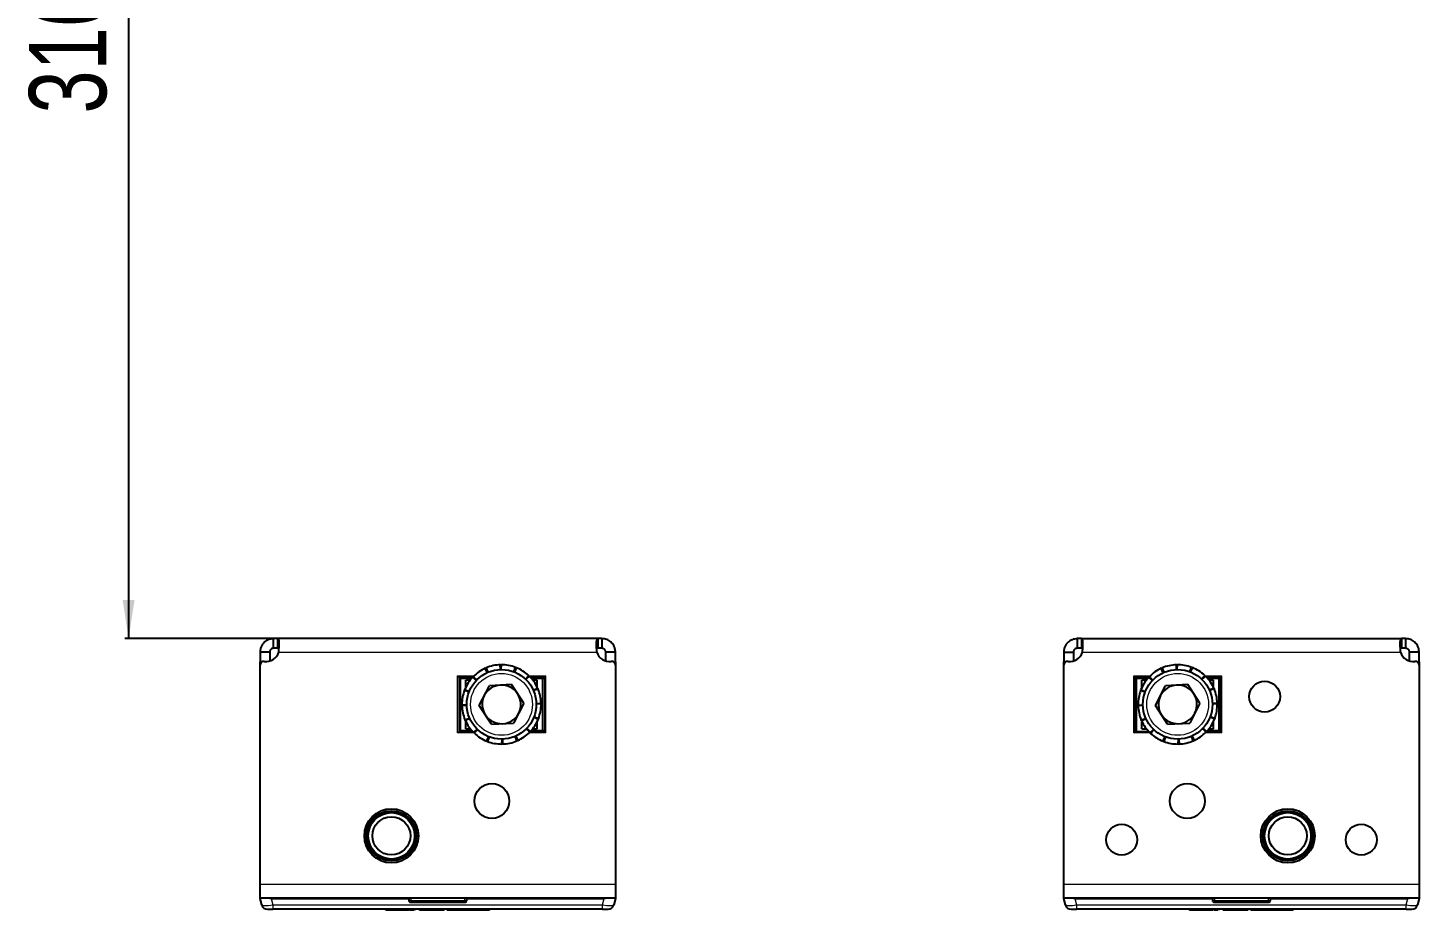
# Model space of a CAD drawing. Header units: millimetres. Extents: x 0 to 1297, y -257 to 587.
# Drawn here: x 3.3 to 363.4, y -256.9 to -28.7 of the extents above; entities that cross this region are included whole.
import ezdxf

# ---------------------------------------------------------------- set-up
doc = ezdxf.new("R2010")
doc.units = ezdxf.units.MM
doc.layers.add('FORMAT', color=7, linetype='Continuous')
doc.styles.add('SLDTEXTSTYLE0', font='TXT', dxfattribs={"width": 0.75})
doc.dimstyles.new('SLDDIMSTYLE0', dxfattribs={"dimtxt": 20, "dimasz": 10, "dimexe": 0, "dimexo": 0.0625, "dimgap": 5, "dimtad": 2, "dimdec": 1, "dimrnd": 1e-09, "dimzin": 12, "dimdsep": 46, "dimtxsty": 'SLDTEXTSTYLE0', "dimsah": 1, "dimcen": 0.09, "dimadec": 0, "dimazin": 3, "dimtfac": 1, "dimtofl": 0, "dimtmove": 0, "dimatfit": 3, "dimfxl": 0, "dimfrac": 2, "dimtolj": 1, "dimtzin": 12, "dimarcsym": 0})

# ---------------------------------------------------------------- blocks, each defined once
blk = doc.blocks.new('_D_6')
at = {"layer": 'FORMAT'}
for p, q in [((67.96, 129.29), (28.38, 129.29)), ((29.38, 129.29), (29.38, -186.71)), ((67.96, -186.71), (28.38, -186.71))]:
    blk.add_line(p, q, dxfattribs=at)
for points in [[(29.38, 129.29), (27.84, 119.29), (30.92, 119.29)], [(29.38, -186.71), (30.92, -176.71), (27.84, -176.71)]]:
    blk.add_solid(points, dxfattribs=at)
at = {"layer": 'FORMAT', "insert": (3.6, -50.88), "char_height": 20, "attachment_point": 1, "rotation": 90, "style": 'SLDTEXTSTYLE0'}
blk.add_mtext('316', dxfattribs=at)

msp = doc.modelspace()

# ---------------------------------------------------------------- linework, layer by layer
at = {"color": 7, "linetype": 'Continuous', "lineweight": 25}
for p, q in [((66.89, -189.21), (66.89, -186.71)), ((67.97, -186.71), (66.89, -186.71)), ((150.8, -186.71), (67.97, -186.71)), ((67.97, -189.21), (67.97, -186.71)), ((150.8, -186.71), (150.8, -189.21)), ((151.89, -186.71), (150.8, -186.71)), ((151.89, -186.71), (151.89, -189.21)), ((274.89, -186.71), (274.89, -189.21)), ((275.97, -186.71), (274.89, -186.71)), ((275.97, -186.71), (358.8, -186.71)), ((275.97, -186.71), (275.97, -189.21)), ((358.8, -186.71), (358.8, -189.21)), ((359.89, -186.71), (358.8, -186.71)), ((359.89, -186.71), (359.89, -189.21)), ((65.89, -190.21), (63.39, -190.21)), ((63.39, -190.21), (63.39, -192.72)), ((65.89, -190.21), (65.89, -192.5)), ((67.97, -189.21), (66.89, -189.21)), ((151.89, -189.21), (150.8, -189.21)), ((155.39, -190.21), (152.89, -190.21)), ((152.89, -192.5), (152.89, -190.21)), ((155.39, -192.72), (155.39, -190.21)), ((271.39, -190.21), (273.89, -190.21)), ((271.39, -190.21), (271.39, -192.72)), ((273.89, -190.21), (273.89, -192.5)), ((275.97, -189.21), (274.89, -189.21)), ((359.89, -189.21), (358.8, -189.21)), ((363.39, -190.21), (360.89, -190.21)), ((360.89, -192.5), (360.89, -190.21)), ((363.39, -192.72), (363.39, -190.21)), ((63.39, -193.61), (63.39, -192.72)), ((63.39, -250.21), (63.39, -193.61)), ((122.2, -195.5), (121.69, -194.36)), ((121.92, -194.26), (122.31, -195.45)), ((125.62, -194.72), (125.58, -193.47)), ((125.83, -193.46), (125.75, -194.71)), ((129.08, -195.3), (129.53, -194.13)), ((129.76, -194.22), (129.2, -195.35)), ((155.39, -192.72), (155.39, -193.61)), ((155.39, -193.61), (155.39, -250.21)), ((271.39, -193.61), (271.39, -192.72)), ((271.39, -250.21), (271.39, -193.61)), ((297.16, -195.52), (296.64, -194.38)), ((296.87, -194.28), (297.28, -195.47)), ((300.58, -194.72), (300.54, -193.47)), ((300.79, -193.46), (300.71, -194.71)), ((304.05, -195.29), (304.48, -194.12)), ((304.72, -194.21), (304.16, -195.33)), ((363.39, -192.72), (363.39, -193.61)), ((363.39, -193.61), (363.39, -250.21)), ((114.89, -196.71), (114.54, -196.36)), ((118.4, -196.71), (114.89, -196.71)), ((114.89, -196.71), (114.89, -210.71)), ((115.24, -197.06), (114.89, -196.71)), ((116.64, -199.3), (116.64, -197.41)), ((117.8, -197.41), (116.64, -197.41)), ((119.34, -197.54), (118.43, -196.68)), ((118.54, -196.71), (118.46, -196.71)), ((118.6, -196.5), (119.42, -197.45)), ((118.89, -196.96), (118.89, -197.11)), ((119.47, -197.4), (118.89, -197.07)), ((119.46, -197.41), (119.2, -197.41)), ((132.06, -197.16), (132.92, -196.26)), ((133.1, -196.43), (132.15, -197.25)), ((133.37, -196.71), (136.89, -196.71)), ((135.14, -197.41), (133.97, -197.41)), ((135.14, -199.3), (135.14, -197.41)), ((136.89, -196.71), (136.54, -197.06)), ((137.24, -196.36), (136.89, -196.71)), ((136.89, -196.71), (136.89, -210.71)), ((289.54, -196.36), (289.89, -196.71)), ((289.89, -210.71), (289.89, -196.71)), ((289.89, -196.71), (293.4, -196.71)), ((289.89, -196.71), (290.24, -197.06)), ((291.64, -199.3), (291.64, -197.41)), ((292.8, -197.41), (291.64, -197.41)), ((294.31, -197.57), (293.4, -196.72)), ((293.57, -196.54), (294.4, -197.48)), ((293.89, -196.96), (293.89, -197.17)), ((294.46, -197.41), (294.14, -197.41)), ((307.03, -197.14), (307.88, -196.22)), ((308.06, -196.4), (307.12, -197.22)), ((311.89, -196.71), (308.37, -196.71)), ((310.14, -197.41), (308.97, -197.41)), ((310.14, -199.3), (310.14, -197.41)), ((311.54, -197.06), (311.89, -196.71)), ((311.89, -196.71), (312.24, -196.36)), ((311.89, -210.71), (311.89, -196.71)), ((117.47, -200.52), (116.3, -200.07)), ((116.4, -199.84), (117.52, -200.4)), ((120.12, -204.02), (122.74, -198.87)), ((128.51, -198.57), (122.74, -198.87)), ((131.65, -203.41), (128.51, -198.57)), ((134.1, -200.03), (135.24, -199.51)), ((135.34, -199.74), (134.15, -200.14)), ((292.46, -200.55), (291.29, -200.12)), ((291.38, -199.88), (292.5, -200.44)), ((295.12, -204.03), (297.73, -198.88)), ((303.49, -198.56), (297.73, -198.88)), ((306.65, -203.4), (303.49, -198.56)), ((309.08, -199.99), (310.22, -199.47)), ((310.32, -199.7), (309.13, -200.1)), ((115.64, -203.77), (116.89, -203.85)), ((116.89, -203.98), (115.64, -204.01)), ((123.27, -208.86), (120.12, -204.02)), ((131.65, -203.41), (129.03, -208.55)), ((134.88, -203.45), (136.13, -203.41)), ((136.14, -203.66), (134.88, -203.57)), ((290.64, -203.81), (291.89, -203.89)), ((291.89, -204.02), (290.64, -204.06)), ((298.28, -208.86), (295.12, -204.03)), ((306.65, -203.4), (304.04, -208.55)), ((309.88, -203.41), (311.13, -203.36)), ((311.14, -203.61), (309.88, -203.53)), ((116.44, -207.68), (117.63, -207.29)), ((117.68, -207.4), (116.54, -207.91)), ((116.64, -210.01), (116.64, -208.13)), ((123.27, -208.86), (129.03, -208.55)), ((135.38, -207.59), (134.25, -207.03)), ((134.3, -206.91), (135.47, -207.36)), ((135.14, -210.01), (135.14, -208.13)), ((291.45, -207.73), (292.64, -207.32)), ((292.69, -207.44), (291.56, -207.96)), ((291.64, -210.01), (291.64, -208.13)), ((298.28, -208.86), (304.04, -208.55)), ((310.39, -207.54), (309.27, -206.99)), ((309.31, -206.87), (310.48, -207.31)), ((310.14, -210.01), (310.14, -208.13)), ((114.89, -210.71), (114.54, -211.06)), ((115.24, -210.36), (114.89, -210.71)), ((114.89, -210.71), (118.4, -210.71)), ((116.64, -210.01), (117.8, -210.01)), ((118.67, -211), (119.62, -210.17)), ((119.71, -210.26), (118.85, -211.17)), ((122.01, -213.2), (122.57, -212.08)), ((122.69, -212.13), (122.24, -213.29)), ((129.86, -213.16), (129.46, -211.97)), ((129.57, -211.92), (130.09, -213.06)), ((132.3, -210.02), (132.89, -210.36)), ((132.31, -210.01), (132.57, -210.01)), ((133.17, -210.92), (132.35, -209.98)), ((132.43, -209.89), (133.34, -210.74)), ((132.89, -210.46), (132.89, -210.31)), ((133.31, -210.71), (133.24, -210.71)), ((136.89, -210.71), (133.37, -210.71)), ((133.97, -210.01), (135.14, -210.01)), ((136.89, -210.71), (136.54, -210.36)), ((137.24, -211.06), (136.89, -210.71)), ((289.54, -211.06), (289.89, -210.71)), ((289.89, -210.71), (293.4, -210.71)), ((291.64, -210.01), (292.8, -210.01)), ((293.71, -211.03), (294.65, -210.2)), ((294.74, -210.29), (293.89, -211.2)), ((297.06, -213.22), (297.61, -212.1)), ((297.73, -212.14), (297.29, -213.31)), ((304.9, -213.14), (304.5, -211.96)), ((304.61, -211.91), (305.13, -213.04)), ((307.31, -210.01), (307.63, -210.01)), ((308.2, -210.89), (307.38, -209.95)), ((307.46, -209.86), (308.38, -210.71)), ((307.89, -210.46), (307.89, -210.25)), ((308.37, -210.71), (311.89, -210.71)), ((308.97, -210.01), (310.14, -210.01)), ((311.54, -210.36), (311.89, -210.71)), ((311.89, -210.71), (312.24, -211.06)), ((125.94, -213.96), (126.03, -212.71)), ((126.15, -212.71), (126.19, -213.96)), ((300.99, -213.96), (301.07, -212.71)), ((301.19, -212.71), (301.23, -213.96)), ((63.39, -253.71), (63.39, -250.21)), ((155.39, -250.21), (155.39, -253.71)), ((271.39, -253.71), (271.39, -250.21)), ((363.39, -250.21), (363.39, -253.71)), ((63.39, -253.91), (63.39, -253.71)), ((63.39, -253.71), (155.39, -253.71)), ((63.84, -255.6), (63.39, -253.91)), ((66.28, -253.91), (101.89, -253.91)), ((101.89, -253.71), (101.89, -253.91)), ((101.89, -253.91), (101.89, -254.41)), ((102.39, -254.91), (116.39, -254.91)), ((116.89, -253.71), (116.89, -253.91)), ((116.89, -254.41), (116.89, -253.91)), ((116.89, -253.91), (152.49, -253.91)), ((155.39, -253.91), (154.93, -255.6)), ((155.39, -253.71), (155.39, -253.91)), ((271.39, -253.91), (271.39, -253.71)), ((271.39, -253.71), (363.39, -253.71)), ((271.84, -255.6), (271.39, -253.91)), ((274.28, -253.91), (309.89, -253.91)), ((309.89, -253.71), (309.89, -253.91)), ((309.89, -253.91), (309.89, -254.41)), ((310.39, -254.91), (324.39, -254.91)), ((324.89, -253.71), (324.89, -253.91)), ((324.89, -254.41), (324.89, -253.91)), ((324.89, -253.91), (360.49, -253.91)), ((363.39, -253.91), (362.93, -255.6)), ((363.39, -253.71), (363.39, -253.91)), ((65.29, -256.71), (66.74, -256.71)), ((152.04, -256.71), (66.74, -256.71)), ((95.96, -256.91), (95.96, -256.71)), ((101.64, -256.91), (96.39, -256.91)), ((102.07, -256.91), (102.07, -256.71)), ((103.31, -256.91), (103.31, -256.71)), ((103.56, -256.91), (103.56, -256.71)), ((104.7, -256.91), (104.7, -256.71)), ((107.53, -256.91), (104.7, -256.91)), ((111, -256.94), (111, -256.71)), ((111.81, -256.91), (111.81, -256.71)), ((113.3, -256.91), (111.81, -256.91)), ((113.3, -256.91), (113.3, -256.71)), ((115.97, -256.91), (113.3, -256.91)), ((115.97, -256.91), (115.97, -256.71)), ((117.1, -256.91), (115.97, -256.91)), ((117.1, -256.91), (117.1, -256.71)), ((117.16, -256.91), (117.1, -256.91)), ((122.81, -256.91), (122.81, -256.71)), ((152.04, -256.71), (153.48, -256.71)), ((273.29, -256.71), (274.74, -256.71)), ((360.04, -256.71), (274.74, -256.71)), ((303.96, -256.91), (303.96, -256.71)), ((309.64, -256.91), (304.39, -256.91)), ((310.07, -256.91), (310.07, -256.71)), ((311.31, -256.91), (311.31, -256.71)), ((311.56, -256.91), (311.56, -256.71)), ((312.7, -256.91), (312.7, -256.71)), ((315.53, -256.91), (312.7, -256.91)), ((319, -256.94), (319, -256.71)), ((319.81, -256.91), (319.81, -256.71)), ((321.3, -256.91), (319.81, -256.91)), ((321.3, -256.91), (321.3, -256.71)), ((323.97, -256.91), (321.3, -256.91)), ((323.97, -256.91), (323.97, -256.71)), ((325.1, -256.91), (323.97, -256.91)), ((325.1, -256.91), (325.1, -256.71)), ((325.16, -256.91), (325.1, -256.91)), ((330.81, -256.91), (330.81, -256.71)), ((360.04, -256.71), (361.48, -256.71))]:
    msp.add_line(p, q, dxfattribs=at)
at = {"color": 8, "linetype": 'Continuous', "lineweight": 18}
for p, q in [((68.22, -190.21), (150.55, -190.21)), ((276.22, -190.21), (358.55, -190.21)), ((63.39, -192.72), (63.95, -192.72)), ((154.83, -192.72), (155.39, -192.72)), ((271.39, -192.72), (271.95, -192.72)), ((362.83, -192.72), (363.39, -192.72)), ((114.54, -196.36), (118.74, -196.36)), ((114.54, -211.06), (114.54, -196.36)), ((118.09, -197.06), (115.24, -197.06)), ((115.24, -197.06), (115.24, -210.36)), ((132.82, -196.36), (137.24, -196.36)), ((136.54, -197.06), (133.69, -197.06)), ((136.54, -210.36), (136.54, -197.06)), ((137.24, -196.36), (137.24, -211.06)), ((289.54, -196.36), (293.74, -196.36)), ((289.54, -211.06), (289.54, -196.36)), ((293.09, -197.06), (290.24, -197.06)), ((290.24, -197.06), (290.24, -210.71)), ((307.75, -196.36), (312.24, -196.36)), ((311.54, -197.06), (308.69, -197.06)), ((311.54, -210.36), (311.54, -197.06)), ((312.24, -196.36), (312.24, -211.06)), ((118.96, -211.06), (114.54, -211.06)), ((115.24, -210.36), (118.09, -210.36)), ((137.24, -211.06), (133.03, -211.06)), ((133.69, -210.36), (136.54, -210.36)), ((294.02, -211.06), (289.54, -211.06)), ((312.24, -211.06), (308.03, -211.06)), ((308.69, -210.36), (311.54, -210.36)), ((63.39, -250.21), (155.39, -250.21)), ((271.39, -250.21), (363.39, -250.21)), ((66.28, -253.91), (66.74, -255.6)), ((66.74, -255.6), (152.04, -255.6)), ((66.74, -255.6), (66.74, -256.71)), ((102.39, -254.41), (101.89, -254.41)), ((102.39, -253.71), (102.39, -254.41)), ((102.39, -254.41), (116.39, -254.41)), ((102.39, -254.41), (102.39, -254.91)), ((116.39, -254.41), (116.39, -253.71)), ((116.39, -254.41), (116.89, -254.41)), ((116.39, -254.41), (116.39, -254.91)), ((152.04, -255.6), (152.49, -253.91)), ((152.04, -256.71), (152.04, -255.6)), ((274.28, -253.91), (274.74, -255.6)), ((274.74, -255.6), (360.04, -255.6)), ((274.74, -255.6), (274.74, -256.71)), ((310.39, -254.41), (309.89, -254.41)), ((310.39, -253.71), (310.39, -254.41)), ((310.39, -254.41), (310.39, -254.91)), ((310.39, -254.41), (324.39, -254.41)), ((324.39, -254.41), (324.39, -253.71)), ((324.39, -254.41), (324.89, -254.41)), ((324.39, -254.41), (324.39, -254.91)), ((360.04, -255.6), (360.49, -253.91)), ((360.04, -256.71), (360.04, -255.6)), ((96.39, -256.91), (96.39, -256.71)), ((101.64, -256.91), (101.64, -256.71)), ((107.53, -256.91), (107.53, -256.71)), ((109.89, -256.91), (109.89, -256.71)), ((120.7, -256.91), (120.7, -256.71)), ((304.39, -256.91), (304.39, -256.71)), ((309.64, -256.91), (309.64, -256.71)), ((315.53, -256.91), (315.53, -256.71)), ((317.89, -256.91), (317.89, -256.71)), ((328.7, -256.91), (328.7, -256.71))]:
    msp.add_line(p, q, dxfattribs=at)
at = {"color": 7, "linetype": 'Continuous', "lineweight": 25}
for centre, radius in [((125.89, -203.71), 9), ((300.89, -203.71), 9), ((323.39, -201.71), 4), ((123.39, -228.71), 4.5), ((303.39, -228.71), 4.5), ((97.39, -237.71), 7), ((97.39, -237.71), 6.5), ((97.39, -237.71), 6), ((97.39, -237.71), 4.93), ((329.39, -237.71), 7), ((329.39, -237.71), 6.5), ((329.39, -237.71), 6), ((329.39, -237.71), 4.92), ((286.39, -238.71), 4), ((348.39, -238.71), 4)]:
    msp.add_circle(centre, radius, dxfattribs=at)
at = {"color": 8, "linetype": 'Continuous', "lineweight": 18}
for centre, radius in [((125.89, -203.71), 8), ((300.89, -203.71), 8), ((97.39, -237.71), 6.25), ((329.39, -237.71), 6.25)]:
    msp.add_circle(centre, radius, dxfattribs=at)
at = {"color": 7, "linetype": 'Continuous', "lineweight": 25}
for centre, radius, start, end in [((64.89, -189.14), 3.5, 263.6206, 342.1747), ((153.89, -189.14), 3.5, 197.8253, 276.3794), ((272.89, -189.14), 3.5, 263.6206, 342.1747), ((361.89, -189.14), 3.5, 197.8253, 276.3794), ((64.39, -193.61), 1, 83.6206, 180), ((125.89, -203.71), 10.25, 114.1868, 135.2909), ((125.89, -203.71), 10.25, 91.6868, 112.7909), ((125.89, -203.71), 10.25, 69.1868, 90.2909), ((125.89, -203.71), 10.25, 46.6868, 67.7909), ((154.39, -193.61), 1, 0, 96.3794), ((272.39, -193.61), 1, 83.6206, 180), ((300.89, -203.71), 10.25, 114.4505, 135.5546), ((300.89, -203.71), 10.25, 91.9505, 113.0546), ((300.89, -203.71), 10.25, 69.4505, 90.5546), ((300.89, -203.71), 10.25, 46.9505, 68.0546), ((362.39, -193.61), 1, 360, 96.3794), ((125.89, -203.71), 10.25, 136.6868, 157.7909), ((125.89, -203.71), 10.25, 24.1868, 45.2909), ((300.89, -203.71), 10.25, 136.9505, 158.0546), ((300.89, -203.71), 10.25, 24.4505, 45.5546), ((125.89, -203.71), 10.25, 159.1868, 180.2909), ((125.89, -203.71), 5, 153.0175, 213.0175), ((125.89, -203.71), 5, 93.0175, 153.0175), ((125.89, -203.71), 5, 33.0175, 93.0175), ((125.89, -203.71), 5, 333.0175, 33.0175), ((125.89, -203.71), 10.25, 1.6868, 22.7909), ((300.89, -203.71), 10.25, 159.4505, 180.5546), ((300.89, -203.71), 5, 153.1455, 213.1455), ((300.89, -203.71), 5, 93.1455, 153.1455), ((300.89, -203.71), 5, 33.1455, 93.1455), ((300.89, -203.71), 5, 333.1455, 33.1455), ((300.89, -203.71), 10.25, 1.9505, 23.0546), ((125.89, -203.71), 10.25, 181.6868, 202.7909), ((125.89, -203.71), 10.25, 339.1868, 0.2909), ((300.89, -203.71), 10.25, 181.9505, 203.0546), ((300.89, -203.71), 10.25, 339.4505, 0.5546), ((125.89, -203.71), 10.25, 204.1868, 225.2909), ((125.89, -203.71), 5, 213.0175, 273.0175), ((125.89, -203.71), 5, 273.0175, 333.0175), ((125.89, -203.71), 10.25, 316.6868, 337.7909), ((300.89, -203.71), 10.25, 204.4505, 225.5546), ((300.89, -203.71), 5, 213.1455, 273.1455), ((300.89, -203.71), 5, 273.1455, 333.1455), ((300.89, -203.71), 10.25, 316.9505, 338.0546), ((125.89, -203.71), 10.25, 226.6868, 247.7909), ((125.89, -203.71), 10.25, 294.1868, 315.2909), ((300.89, -203.71), 10.25, 226.9505, 248.0546), ((300.89, -203.71), 10.25, 294.4505, 315.5546), ((125.89, -203.71), 10.25, 249.1868, 270.2909), ((125.89, -203.71), 10.25, 271.6868, 292.7909), ((300.89, -203.71), 10.25, 249.4505, 270.5546), ((300.89, -203.71), 10.25, 271.9505, 293.0546), ((65.29, -255.21), 1.5, 195, 270), ((102.39, -254.41), 0.5, 180, 270), ((116.39, -254.41), 0.5, 270, 0), ((153.48, -255.21), 1.5, 270, 345), ((273.29, -255.21), 1.5, 195, 270), ((310.39, -254.41), 0.5, 180, 270), ((324.39, -254.41), 0.5, 270, 0), ((361.48, -255.21), 1.5, 270, 345)]:
    msp.add_arc(centre, radius, start, end, dxfattribs=at)
at = {"color": 8, "linetype": 'Continuous', "lineweight": 18}
for centre, major_axis, start_param, end_param in [((66.84, -255.21), (3, 0.38), 3.158333, 4.662092), ((151.93, -255.21), (3, -0.38), 4.762686, 6.266445), ((274.84, -255.21), (3, 0.38), 3.158333, 4.662092), ((359.93, -255.21), (3, -0.38), 4.762686, 6.266445)]:
    msp.add_ellipse(centre, major_axis=major_axis, ratio=0.123038, start_param=start_param, end_param=end_param, dxfattribs=at)
at = {"color": 7, "linetype": 'Continuous', "lineweight": 25}
for centre, major_axis, start_param, end_param in [((63.39, -242.32), (3.1, -11.57), 6.030113, 6.216148), ((155.39, -242.32), (-3.1, -11.57), 0.067037, 0.253072), ((271.39, -242.32), (3.1, -11.57), 6.030113, 6.216148), ((363.39, -242.32), (-3.1, -11.57), 0.067037, 0.253072)]:
    msp.add_ellipse(centre, major_axis=major_axis, ratio=0.250563, start_param=start_param, end_param=end_param, dxfattribs=at)
for points, knots in [([(66.89, -186.71), (66.43, -186.76), (65.62, -186.85), (64.71, -187.42), (64.12, -188.02), (63.72, -188.65), (63.44, -189.4), (63.4, -189.94), (63.39, -190.21)], [0, 0, 0, 0, 0.254149, 0.448213, 0.574908, 0.708872, 0.850468, 1, 1, 1, 1]), ([(68.22, -190.21), (68.25, -189.92), (68.3, -189.37), (68.37, -188.46), (68.4, -187.58), (68.26, -186.86), (68.07, -186.76), (67.97, -186.71)], [0, 0, 0, 0, 0.16069, 0.301312, 0.521951, 0.753573, 1, 1, 1, 1]), ([(150.8, -186.71), (150.75, -186.73), (150.65, -186.76), (150.5, -187.05), (150.4, -187.51), (150.38, -188.14), (150.4, -188.75), (150.46, -189.46), (150.52, -189.96), (150.55, -190.21)], [0, 0, 0, 0, 0.144067, 0.271276, 0.474907, 0.597997, 0.726338, 0.860245, 1, 1, 1, 1]), ([(155.39, -190.21), (155.36, -189.9), (155.31, -189.31), (154.92, -188.36), (154.2, -187.49), (153.11, -186.84), (152.3, -186.76), (151.89, -186.71)], [0, 0, 0, 0, 0.17084, 0.319217, 0.548103, 0.767822, 1, 1, 1, 1]), ([(274.89, -186.71), (274.43, -186.76), (273.62, -186.85), (272.71, -187.42), (272.12, -188.02), (271.72, -188.65), (271.44, -189.4), (271.4, -189.94), (271.39, -190.21)], [0, 0, 0, 0, 0.254149, 0.448213, 0.574908, 0.708872, 0.850468, 1, 1, 1, 1]), ([(276.22, -190.21), (276.25, -189.92), (276.3, -189.37), (276.37, -188.46), (276.4, -187.58), (276.26, -186.86), (276.07, -186.76), (275.97, -186.71)], [0, 0, 0, 0, 0.16069, 0.301312, 0.521951, 0.753573, 1, 1, 1, 1]), ([(358.8, -186.71), (358.75, -186.73), (358.65, -186.76), (358.5, -187.05), (358.4, -187.51), (358.38, -188.14), (358.4, -188.75), (358.46, -189.46), (358.52, -189.96), (358.55, -190.21)], [0, 0, 0, 0, 0.144067, 0.271276, 0.474907, 0.597997, 0.726338, 0.860245, 1, 1, 1, 1]), ([(363.39, -190.21), (363.36, -189.9), (363.31, -189.31), (362.92, -188.36), (362.2, -187.49), (361.11, -186.84), (360.3, -186.76), (359.89, -186.71)], [0, 0, 0, 0, 0.17084, 0.319217, 0.548103, 0.767822, 1, 1, 1, 1]), ([(66.89, -189.21), (66.76, -189.23), (66.55, -189.25), (66.28, -189.41), (66.1, -189.58), (65.98, -189.77), (65.9, -189.98), (65.89, -190.13), (65.89, -190.21)], [0, 0, 0, 0, 0.296302, 0.497469, 0.615497, 0.73607, 0.863114, 1, 1, 1, 1]), ([(152.89, -190.21), (152.88, -190.12), (152.87, -189.96), (152.77, -189.73), (152.66, -189.57), (152.53, -189.44), (152.39, -189.34), (152.16, -189.24), (152, -189.22), (151.89, -189.21)], [0, 0, 0, 0, 0.154359, 0.287283, 0.400435, 0.496544, 0.604314, 0.723151, 1, 1, 1, 1]), ([(274.89, -189.21), (274.76, -189.23), (274.55, -189.25), (274.28, -189.41), (274.1, -189.58), (273.98, -189.77), (273.9, -189.98), (273.89, -190.13), (273.89, -190.21)], [0, 0, 0, 0, 0.296302, 0.497469, 0.615497, 0.73607, 0.863114, 1, 1, 1, 1]), ([(360.89, -190.21), (360.88, -190.12), (360.87, -189.96), (360.77, -189.73), (360.66, -189.57), (360.53, -189.44), (360.39, -189.34), (360.16, -189.24), (360, -189.22), (359.89, -189.21)], [0, 0, 0, 0, 0.154359, 0.287283, 0.400435, 0.496544, 0.604314, 0.723151, 1, 1, 1, 1]), ([(121.69, -194.36), (121.72, -194.35), (121.78, -194.32), (121.86, -194.29), (121.9, -194.27), (121.92, -194.26)], [0, 0, 0, 0, 0.499981, 0.749988, 1, 1, 1, 1]), ([(125.58, -193.47), (125.63, -193.47), (125.69, -193.46), (125.77, -193.46), (125.81, -193.46), (125.83, -193.46)], [0, 0, 0, 0, 0.4999808, 0.7499881, 1, 1, 1, 1]), ([(129.53, -194.13), (129.57, -194.15), (129.63, -194.17), (129.7, -194.2), (129.74, -194.22), (129.76, -194.22)], [0, 0, 0, 0, 0.499981, 0.749988, 1, 1, 1, 1]), ([(296.64, -194.38), (296.68, -194.37), (296.74, -194.34), (296.81, -194.31), (296.85, -194.29), (296.87, -194.28)], [0, 0, 0, 0, 0.499981, 0.749988, 1, 1, 1, 1]), ([(300.54, -193.47), (300.58, -193.47), (300.64, -193.47), (300.72, -193.46), (300.77, -193.46), (300.79, -193.46)], [0, 0, 0, 0, 0.499981, 0.749988, 1, 1, 1, 1]), ([(304.48, -194.12), (304.52, -194.13), (304.58, -194.15), (304.66, -194.18), (304.7, -194.2), (304.72, -194.21)], [0, 0, 0, 0, 0.4999808, 0.7499881, 1, 1, 1, 1]), ([(118.43, -196.68), (118.46, -196.65), (118.5, -196.61), (118.56, -196.55), (118.59, -196.52), (118.6, -196.5)], [0, 0, 0, 0, 0.499981, 0.749988, 1, 1, 1, 1]), ([(132.92, -196.26), (132.95, -196.28), (132.99, -196.33), (133.05, -196.38), (133.08, -196.41), (133.1, -196.43)], [0, 0, 0, 0, 0.499981, 0.749988, 1, 1, 1, 1]), ([(293.4, -196.72), (293.42, -196.69), (293.47, -196.64), (293.52, -196.58), (293.55, -196.55), (293.57, -196.54)], [0, 0, 0, 0, 0.499981, 0.749988, 1, 1, 1, 1]), ([(307.88, -196.22), (307.91, -196.25), (307.96, -196.29), (308.02, -196.35), (308.05, -196.38), (308.06, -196.4)], [0, 0, 0, 0, 0.499981, 0.749988, 1, 1, 1, 1]), ([(116.3, -200.07), (116.32, -200.03), (116.34, -199.97), (116.37, -199.9), (116.39, -199.86), (116.4, -199.84)], [0, 0, 0, 0, 0.499981, 0.749988, 1, 1, 1, 1]), ([(135.24, -199.51), (135.25, -199.55), (135.28, -199.61), (135.31, -199.69), (135.33, -199.72), (135.34, -199.74)], [0, 0, 0, 0, 0.4999808, 0.7499881, 1, 1, 1, 1]), ([(291.29, -200.12), (291.3, -200.08), (291.32, -200.02), (291.36, -199.94), (291.37, -199.9), (291.38, -199.88)], [0, 0, 0, 0, 0.499981, 0.749988, 1, 1, 1, 1]), ([(310.22, -199.47), (310.23, -199.51), (310.26, -199.57), (310.29, -199.64), (310.31, -199.68), (310.32, -199.7)], [0, 0, 0, 0, 0.499981, 0.749988, 1, 1, 1, 1]), ([(115.64, -204.01), (115.64, -203.97), (115.64, -203.91), (115.64, -203.83), (115.64, -203.79), (115.64, -203.77)], [0, 0, 0, 0, 0.4999808, 0.7499881, 1, 1, 1, 1]), ([(136.13, -203.41), (136.13, -203.45), (136.13, -203.52), (136.14, -203.6), (136.14, -203.64), (136.14, -203.66)], [0, 0, 0, 0, 0.4999808, 0.7499881, 1, 1, 1, 1]), ([(290.64, -204.06), (290.64, -204.02), (290.64, -203.96), (290.64, -203.87), (290.64, -203.83), (290.64, -203.81)], [0, 0, 0, 0, 0.499981, 0.749988, 1, 1, 1, 1]), ([(311.13, -203.36), (311.13, -203.41), (311.13, -203.47), (311.13, -203.55), (311.14, -203.59), (311.14, -203.61)], [0, 0, 0, 0, 0.499981, 0.749988, 1, 1, 1, 1]), ([(116.54, -207.91), (116.52, -207.87), (116.49, -207.82), (116.46, -207.74), (116.44, -207.7), (116.44, -207.68)], [0, 0, 0, 0, 0.499981, 0.749988, 1, 1, 1, 1]), ([(135.47, -207.36), (135.45, -207.39), (135.43, -207.45), (135.4, -207.53), (135.38, -207.57), (135.38, -207.59)], [0, 0, 0, 0, 0.4999808, 0.7499881, 1, 1, 1, 1]), ([(291.56, -207.96), (291.54, -207.92), (291.51, -207.86), (291.48, -207.78), (291.46, -207.75), (291.45, -207.73)], [0, 0, 0, 0, 0.499981, 0.749988, 1, 1, 1, 1]), ([(310.48, -207.31), (310.47, -207.35), (310.45, -207.41), (310.42, -207.49), (310.4, -207.52), (310.39, -207.54)], [0, 0, 0, 0, 0.499981, 0.749988, 1, 1, 1, 1]), ([(118.85, -211.17), (118.82, -211.14), (118.78, -211.1), (118.72, -211.04), (118.69, -211.01), (118.67, -211)], [0, 0, 0, 0, 0.499981, 0.749988, 1, 1, 1, 1]), ([(133.34, -210.74), (133.32, -210.77), (133.27, -210.82), (133.21, -210.88), (133.19, -210.91), (133.17, -210.92)], [0, 0, 0, 0, 0.499981, 0.749988, 1, 1, 1, 1]), ([(293.89, -211.2), (293.86, -211.17), (293.81, -211.13), (293.75, -211.07), (293.72, -211.05), (293.71, -211.03)], [0, 0, 0, 0, 0.499981, 0.749988, 1, 1, 1, 1]), ([(308.38, -210.71), (308.35, -210.74), (308.3, -210.79), (308.25, -210.85), (308.22, -210.88), (308.2, -210.89)], [0, 0, 0, 0, 0.4999808, 0.7499881, 1, 1, 1, 1]), ([(122.24, -213.29), (122.2, -213.28), (122.15, -213.26), (122.07, -213.23), (122.03, -213.21), (122.01, -213.2)], [0, 0, 0, 0, 0.499981, 0.749988, 1, 1, 1, 1]), ([(126.19, -213.96), (126.15, -213.96), (126.08, -213.96), (126, -213.96), (125.96, -213.96), (125.94, -213.96)], [0, 0, 0, 0, 0.499981, 0.749988, 1, 1, 1, 1]), ([(130.09, -213.06), (130.05, -213.08), (129.99, -213.11), (129.91, -213.14), (129.88, -213.15), (129.86, -213.16)], [0, 0, 0, 0, 0.4999808, 0.7499881, 1, 1, 1, 1]), ([(297.29, -213.31), (297.25, -213.3), (297.19, -213.27), (297.11, -213.24), (297.07, -213.23), (297.06, -213.22)], [0, 0, 0, 0, 0.499981, 0.749988, 1, 1, 1, 1]), ([(301.23, -213.96), (301.19, -213.96), (301.13, -213.96), (301.05, -213.96), (301.01, -213.96), (300.99, -213.96)], [0, 0, 0, 0, 0.499981, 0.749988, 1, 1, 1, 1]), ([(305.13, -213.04), (305.09, -213.06), (305.03, -213.09), (304.96, -213.12), (304.92, -213.14), (304.9, -213.14)], [0, 0, 0, 0, 0.499981, 0.749988, 1, 1, 1, 1]), ([(96.39, -256.91), (96.33, -256.91), (96.2, -256.91), (96.06, -256.91), (95.97, -256.91), (95.96, -256.91), (95.96, -256.91)], [0, 0, 0, 0, 0.2813032, 0.555629, 0.7738783, 1, 1, 1, 1]), ([(102.07, -256.91), (102.06, -256.91), (102.05, -256.91), (101.93, -256.91), (101.79, -256.91), (101.69, -256.91), (101.64, -256.91)], [0, 0, 0, 0, 0.285248, 0.560563, 0.777151, 1, 1, 1, 1]), ([(103.31, -256.91), (103.26, -256.91), (103.15, -256.91), (102.85, -256.91), (102.56, -256.91), (102.36, -256.91), (102.29, -256.91)], [0, 0, 0, 0, 0.255277, 0.538303, 0.854078, 1, 1, 1, 1]), ([(103.13, -256.91), (103.02, -256.91), (102.77, -256.91), (102.47, -256.91), (102.29, -256.91), (102.29, -256.91)], [0, 0, 0, 0, 0.466249, 0.997338, 1, 1, 1, 1]), ([(109.89, -256.91), (109.74, -256.91), (109.38, -256.91), (108.58, -256.91), (107.94, -256.91), (107.53, -256.91)], [0, 0, 0, 0, 0.216742, 0.489643, 1, 1, 1, 1]), ([(110.98, -256.91), (110.99, -256.91), (111.02, -256.91), (110.86, -256.91), (110.49, -256.91), (110.1, -256.91), (109.89, -256.91)], [0, 0, 0, 0, 0.061615, 0.333035, 0.637399, 1, 1, 1, 1]), ([(120.7, -256.91), (120.2, -256.91), (119.27, -256.91), (118.07, -256.91), (117.35, -256.91), (117.17, -256.91), (117.16, -256.91)], [0, 0, 0, 0, 0.381983, 0.713352, 0.984017, 1, 1, 1, 1]), ([(122.81, -256.91), (122.44, -256.91), (121.75, -256.91), (121.04, -256.91), (120.7, -256.91)], [0, 0, 0, 0, 0.5368, 1, 1, 1, 1]), ([(304.39, -256.91), (304.33, -256.91), (304.2, -256.91), (304.06, -256.91), (303.97, -256.91), (303.96, -256.91), (303.96, -256.91)], [0, 0, 0, 0, 0.281303, 0.555629, 0.773878, 1, 1, 1, 1]), ([(310.07, -256.91), (310.06, -256.91), (310.05, -256.91), (309.93, -256.91), (309.79, -256.91), (309.69, -256.91), (309.64, -256.91)], [0, 0, 0, 0, 0.285248, 0.560563, 0.777151, 1, 1, 1, 1]), ([(311.31, -256.91), (311.26, -256.91), (311.15, -256.91), (310.85, -256.91), (310.56, -256.91), (310.36, -256.91), (310.29, -256.91)], [0, 0, 0, 0, 0.255277, 0.538303, 0.854078, 1, 1, 1, 1]), ([(311.13, -256.91), (311.02, -256.91), (310.77, -256.91), (310.47, -256.91), (310.29, -256.91), (310.29, -256.91)], [0, 0, 0, 0, 0.466249, 0.997338, 1, 1, 1, 1]), ([(317.89, -256.91), (317.74, -256.91), (317.38, -256.91), (316.58, -256.91), (315.94, -256.91), (315.53, -256.91)], [0, 0, 0, 0, 0.216742, 0.489643, 1, 1, 1, 1]), ([(318.98, -256.91), (318.99, -256.91), (319.02, -256.91), (318.86, -256.91), (318.49, -256.91), (318.1, -256.91), (317.89, -256.91)], [0, 0, 0, 0, 0.061615, 0.333035, 0.637399, 1, 1, 1, 1]), ([(328.7, -256.91), (328.2, -256.91), (327.27, -256.91), (326.07, -256.91), (325.35, -256.91), (325.17, -256.91), (325.16, -256.91)], [0, 0, 0, 0, 0.381983, 0.713352, 0.984017, 1, 1, 1, 1]), ([(330.81, -256.91), (330.44, -256.91), (329.75, -256.91), (329.04, -256.91), (328.7, -256.91)], [0, 0, 0, 0, 0.5368, 1, 1, 1, 1])]:
    msp.add_open_spline(points, degree=3, knots=knots, dxfattribs=at)

# ---------------------------------------------------------------- dimensions: what is measured, and where the dimension line sits
at = {"layer": 'FORMAT'}
dim = msp.add_linear_dim(base=(29.38, -186.71), p1=(67.97, 129.29), p2=(67.97, -186.71), angle=90, dimstyle='SLDDIMSTYLE0', dxfattribs=at)
dim.commit()
dim.dimension.update_dxf_attribs({"geometry": '_D_6', "text_midpoint": (29.38, -28.71), "dimtype": 160})

doc.saveas('drawing.dxf')
